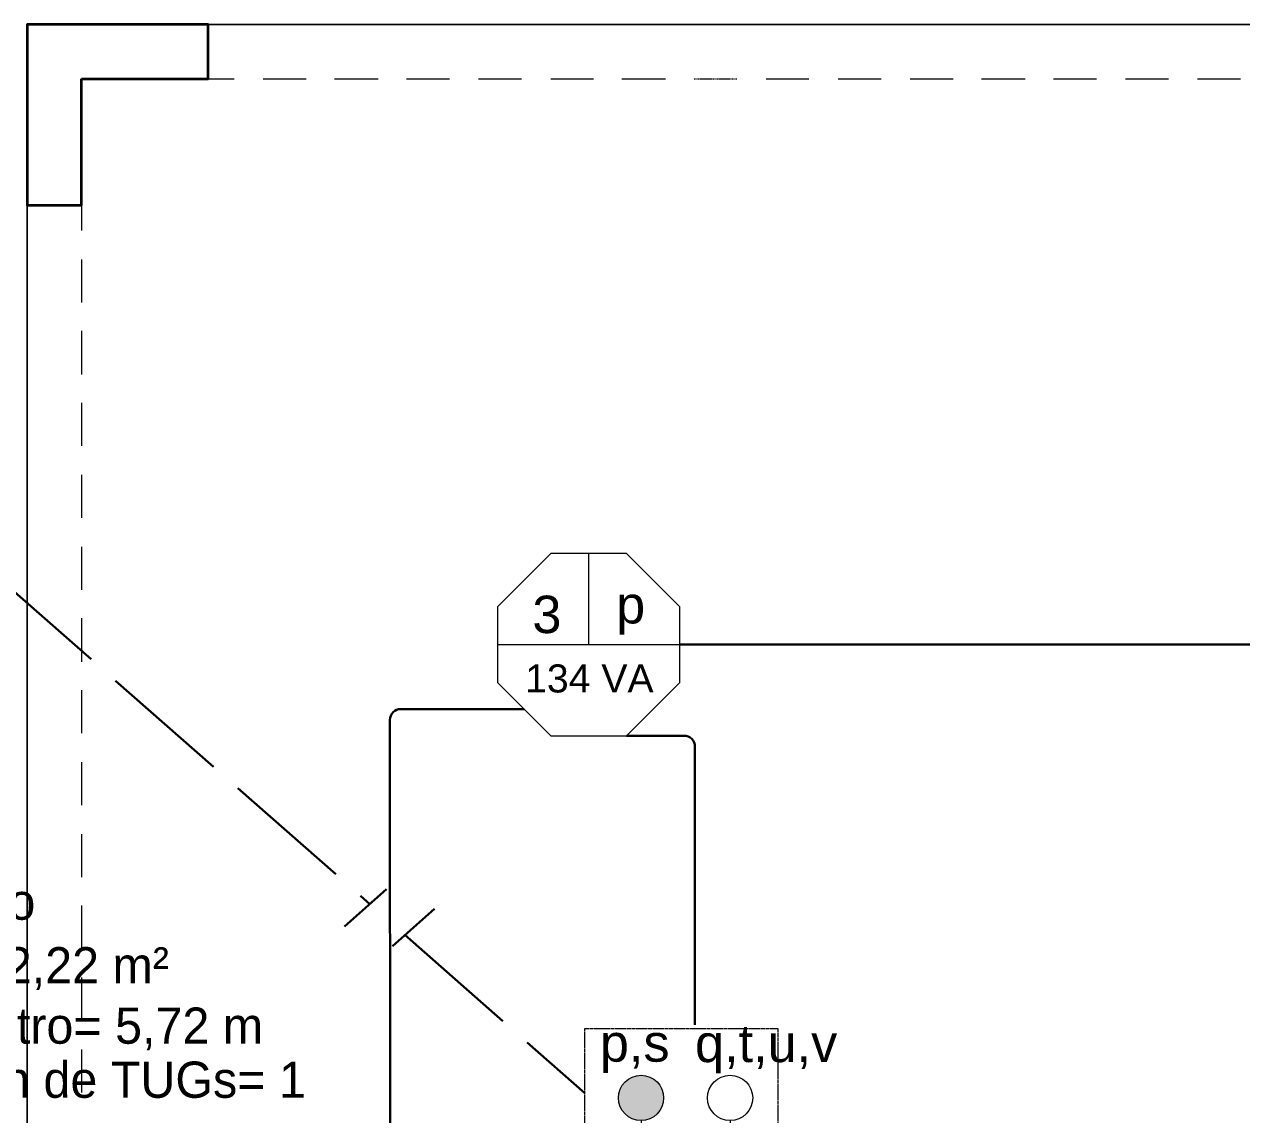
# Model space of a CAD drawing. Header units: millimetres. Extents: x -3501 to 2443, y -1417 to 2787.
# Drawn here: x -2661.2 to -2325.1, y 1247.4 to 1548.6 of the extents above; entities that cross this region are included whole.
import ezdxf

# ---------------------------------------------------------------- set-up
doc = ezdxf.new("R2010")
doc.units = ezdxf.units.MM
doc.linetypes.add('ACAD_ISO02W100', pattern=[15, 12, -3])
doc.linetypes.add('HIDDEN', pattern=[0.375, 0.25, -0.125])
for name, color, linetype, lineweight in [('Cortes', 7, 'HIDDEN', 30), ('EL-SIMB-P-CIRC', 1, 'Continuous', 20), ('Eletroduto', 160, 'Continuous', 30), ('Pontos Elétricos', 1, 'Continuous', 20), ('TXT e CIRCUITOS', 7, 'Continuous', 30)]:
    doc.layers.add(name, color=color, linetype=linetype, lineweight=lineweight)
doc.layers.add('PDF_Geometry', color=7, linetype='Continuous')
doc.layers.add('Texto', color=7, linetype='Continuous')
doc.styles.add('estilo2', font='arial.ttf', dxfattribs={"height": 60})
doc.styles.add('PDF Bahnschrift', font='bahnschrift.ttf')
doc.styles.add('txt 2mm', font='arial.ttf', dxfattribs={"height": 100})

# ---------------------------------------------------------------- blocks, each defined once
blk = doc.blocks.new('cx luz oct')
at = {"ltscale": 3}
blk.add_line((43508.7, 29483.7), (43508.7, 29288.7), dxfattribs=at)
blk.add_lwpolyline([(43589.5, 29093.7), (43703.7, 29207.9), (43703.7, 29369.5), (43589.5, 29483.7), (43428, 29483.7), (43313.7, 29369.5), (43313.7, 29207.9), (43428, 29093.7)], close=True, dxfattribs=at)
blk.add_lwpolyline([(43313.7, 29288.7), (43703.7, 29288.7)], dxfattribs=at)
blk = doc.blocks.new('bloco16')
at = {"layer": 'EL-SIMB-P-CIRC', "ltscale": 3}
h = blk.add_hatch(color=256, dxfattribs=at)
h.dxf.hatch_style = 1
h.paths.add_polyline_path([(58397.2, 14595.6, 1), (58272.2, 14595.6, 1)])
at = {"layer": 'EL-SIMB-P-CIRC'}
for p, q in [((58334.7, 14533.1), (58334.7, 14466.1)), ((58580.7, 14533.1), (58580.7, 14466.1)), ((58334.7, 14466.1), (58580.7, 14466.1))]:
    blk.add_line(p, q, dxfattribs=at)
at = {"layer": 'EL-SIMB-P-CIRC', "ltscale": 3}
for p, q in [((58446.1, 14430.7), (58446.1, 14466.1)), ((58446.1, 14380.7), (58446.1, 14430.7))]:
    blk.add_line(p, q, dxfattribs=at)
at = {"layer": 'EL-SIMB-P-CIRC', "color": 1}
for p, q in [((58337.9, 14193.2), (58446.1, 14380.7)), ((58446.1, 14380.7), (58554.4, 14193.2)), ((58554.4, 14193.2), (58337.9, 14193.2)), ((58446.1, 14193.2), (58446.1, 14064.7)), ((58419.6, 14064.7), (58472.6, 14064.7)), ((58419.6, 14011.7), (58419.6, 14064.7)), ((58472.6, 14064.7), (58472.6, 14011.7)), ((58472.6, 14011.7), (58419.6, 14011.7))]:
    blk.add_line(p, q, dxfattribs=at)
at = {"layer": 'EL-SIMB-P-CIRC', "linetype": 'HIDDEN', "ltscale": 0.025}
blk.add_lwpolyline([(58180, 14787), (58712.3, 14787), (58712.3, 14430.7), (58180, 14430.7)], close=True, dxfattribs=at)
at = {"layer": 'EL-SIMB-P-CIRC', "color": 1}
for centre in [(58334.7, 14595.6), (58580.7, 14595.6)]:
    blk.add_circle(centre, 62.5, dxfattribs=at)

msp = doc.modelspace()

# ---------------------------------------------------------------- linework, layer by layer
at = {"layer": 'Cortes', "linetype": 'HIDDEN', "lineweight": 18}
msp.add_lwpolyline([(-2476.33, 1533.56), (-2464.48, 1533.56)], dxfattribs=at)
at = {"layer": 'Eletroduto', "linetype": 'ACAD_ISO02W100', "ltscale": 3}
msp.add_lwpolyline([(-2976.97, 1457.17), (-2739.42, 1457.17, -0.182251), (-2737.44, 1456.42), (-2565.88, 1305.62)], format="xyb", dxfattribs=at)
at = {"layer": 'Eletroduto'}
for points in [[(-2480.25, 1377.27), (-2260.6, 1377.27)], [(-2476.06, 1272.28), (-2476.06, 1322.03)]]:
    msp.add_lwpolyline(points, dxfattribs=at)
for points in [[(-2523.23, 1359.47), (-2557.31, 1359.47, 0.41445), (-2560.31, 1356.46), (-2560.11, 1120.46)], [(-2495, 1352.09), (-2479.06, 1352.09, -0.414214), (-2476.06, 1349.09), (-2476.06, 1322.03)]]:
    msp.add_lwpolyline(points, format="xyb", dxfattribs=at)
at = {"layer": 'Eletroduto', "linetype": 'ACAD_ISO02W100', "ltscale": 3}
msp.add_lwpolyline([(-2556.15, 1297.07), (-2506.44, 1253.37)], dxfattribs=at)
at = {"layer": 'PDF_Geometry', "lineweight": 35}
msp.add_lwpolyline([(-2645.43, 1533.56), (-2610.51, 1533.56), (-2610.51, 1548.59), (-2660.46, 1548.59), (-2660.46, 1533.56), (-2660.46, 1498.64), (-2645.43, 1498.64)], close=True, dxfattribs=at)
at = {"layer": 'PDF_Geometry', "lineweight": 18}
for points in [[(-1775.59, 1452.72), (-1775.59, 1542.66), (-1775.59, 1548.59), (-2610.51, 1548.59), (-2610.51, 1533.56), (-2603.31, 1533.56)], [(-2610.51, 1548.59), (-1775.59, 1548.59)], [(-2645.43, 1533.56), (-2645.43, 1498.64), (-2660.46, 1498.64), (-2660.46, 1198.96)], [(-2595.27, 1533.56), (-2583.42, 1533.56)], [(-2575.59, 1533.56), (-2563.52, 1533.56)], [(-2555.69, 1533.56), (-2543.84, 1533.56)], [(-2535.8, 1533.56), (-2523.95, 1533.56)], [(-2515.9, 1533.56), (-2504.05, 1533.56)], [(-2496.22, 1533.56), (-2484.16, 1533.56)], [(-2456.43, 1533.56), (-2444.58, 1533.56)], [(-2436.54, 1533.56), (-2424.69, 1533.56)], [(-2416.65, 1533.56), (-2404.79, 1533.56)], [(-2396.96, 1533.56), (-2384.9, 1533.56)], [(-2377.07, 1533.56), (-2365.22, 1533.56)], [(-2357.17, 1533.56), (-2345.32, 1533.56)], [(-2337.28, 1533.56), (-2325.43, 1533.56)], [(-2087.55, 1198.96), (-2660.46, 1198.96), (-2660.46, 1498.64)], [(-2645.43, 1498.64), (-2645.43, 1491.66)], [(-2645.43, 1483.62), (-2645.43, 1471.76)], [(-2645.43, 1463.93), (-2645.43, 1451.87)], [(-2645.43, 1444.04), (-2645.43, 1432.19)], [(-2645.43, 1424.14), (-2645.43, 1412.29)], [(-2645.43, 1404.25), (-2645.43, 1392.4)], [(-2645.43, 1384.57), (-2645.43, 1372.5)], [(-2645.43, 1364.67), (-2645.43, 1352.82)], [(-2645.43, 1344.78), (-2645.43, 1332.93)], [(-2645.43, 1324.89), (-2645.43, 1313.03)], [(-2645.43, 1305.2), (-2645.43, 1293.14)], [(-2645.43, 1285.31), (-2645.43, 1273.46)], [(-2645.43, 1265.41), (-2645.43, 1253.56)]]:
    msp.add_lwpolyline(points, dxfattribs=at)
at = {"layer": 'TXT e CIRCUITOS'}
for p, q in [((-2561.27, 1309.72), (-2572.83, 1299.43)), ((-2548.02, 1304.3), (-2559.58, 1294.02))]:
    msp.add_line(p, q, dxfattribs=at)

# ---------------------------------------------------------------- block references
at = {"layer": 'EL-SIMB-P-CIRC', "xscale": 0.1, "yscale": 0.1, "zscale": 0.1}
msp.add_blockref('bloco16', (-8324.43, -207.51), dxfattribs=at)
at = {"layer": 'Pontos Elétricos', "xscale": 0.1291005291005304, "yscale": 0.1291005291005304, "zscale": 0.1291005291005304}
msp.add_blockref('cx luz oct', (-8122.43, -2403.92), dxfattribs=at)

# ---------------------------------------------------------------- texts
at = {"layer": 'Texto', "char_height": 10, "attachment_point": 4, "style": 'PDF Bahnschrift'}
for s, insert in [('Lavabo', (-2702.07, 1306.2)), ('Área= 2,22 m²\\PPerímetro= 5,72 m', (-2706.41, 1279.43))]:
    msp.add_mtext(s, dxfattribs=dict(at, insert=insert))
at = {"layer": 'Texto', "insert": (-2725.82, 1255.72), "char_height": 10, "width": 163.5666, "attachment_point": 4, "style": 'PDF Bahnschrift'}
msp.add_mtext('Quant. Mín de TUGs= 1 ', dxfattribs=at)
at = {"layer": 'TXT e CIRCUITOS', "ltscale": 3, "attachment_point": 1}
for s, width, gutter_width, insert, char_height, style in [('3', 19.6112, 51.64, (-2520.96, 1390.78), 10.33, 'txt 2mm'), ('p', 19.6112, 51.64, (-2497.83, 1393.44), 10.33, 'txt 2mm'), ('134 VA', 42.6066, 38.73, (-2522.97, 1371.79), 7.746, 'estilo2'), ('q,t,u,v', 19.6112, 51.64, (-2476.06, 1272.28), 10.328, 'txt 2mm'), ('p,s', 19.6112, 51.64, (-2502.32, 1272.4), 10.328, 'txt 2mm')]:
    msp.add_mtext_dynamic_manual_height_columns(s, width=width, gutter_width=gutter_width, heights=[0], dxfattribs=dict(at, insert=insert, char_height=char_height, style=style))

doc.saveas('drawing.dxf')
